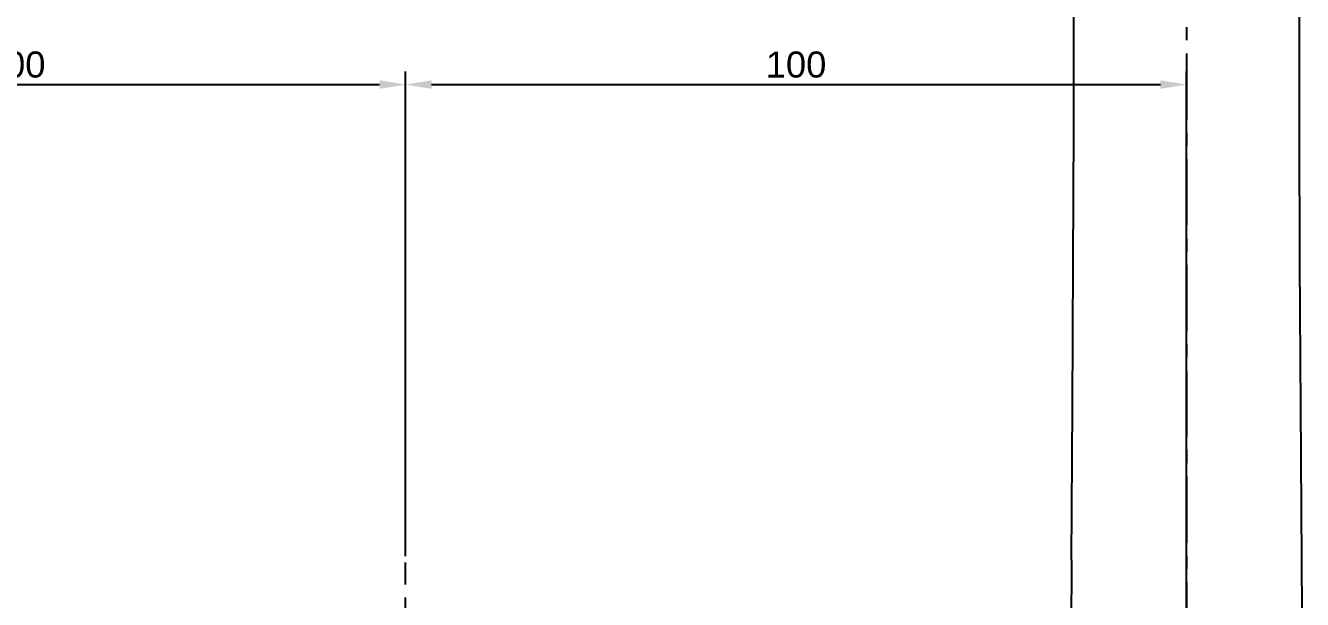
# Model space of a CAD drawing. Header units: millimetres. Extents: x 601 to 1195, y -13 to 407.
# Drawn here: x 808.1 to 930.8, y 207.1 to 262.3 of the extents above; entities that cross this region are included whole.
import ezdxf

# ---------------------------------------------------------------- set-up
doc = ezdxf.new("R2010")
doc.units = ezdxf.units.MM
doc.header["$LTSCALE"] = 0.1
doc.linetypes.add('CENTERX2', pattern=[101.6, 63.5, -12.7, 12.7, -12.7])
doc.layers.add('CENTER', color=1, linetype='CENTERX2')
doc.layers.add('DIM', color=3, linetype='Continuous')
doc.styles.get("Standard").update_dxf_attribs({"font": 'arial.ttf'})
doc.dimstyles.new('ISO-25', dxfattribs={"dimtxt": 2.5, "dimasz": 2.5, "dimexe": 1.25, "dimexo": 0.625, "dimtad": 1, "dimlfac": 1.333333, "dimtxsty": 'Standard', "dimcen": 2.5, "dimadec": 0, "dimazin": 0, "dimtfac": 1, "dimtmove": 0, "dimatfit": 3, "dimfxl": 0, "dimarcsym": 0})

# ---------------------------------------------------------------- blocks, each defined once
blk = doc.blocks.new('*D7')
at = {"layer": 'Defpoints', "color": 0}
for p in [(844.65, 256.59), (769.65, 248.43), (844.65, 210.67)]:
    blk.add_point(p, dxfattribs=at)
at = {"layer": 'DIM', "color": 0, "lineweight": -2}
for p, q in [((769.65, 249.05), (769.65, 257.84)), ((844.65, 211.29), (844.65, 257.84)), ((772.15, 256.59), (842.15, 256.59))]:
    blk.add_line(p, q, dxfattribs=at)
at = {"layer": 'DIM', "color": 0}
for points in [[(772.15, 257.01), (772.15, 256.18), (769.65, 256.59)], [(842.15, 257.01), (842.15, 256.18), (844.65, 256.59)]]:
    blk.add_solid(points, dxfattribs=at)
at = {"layer": 'DIM', "color": 0, "insert": (807.15, 258.5), "char_height": 2.5, "attachment_point": 5}
blk.add_mtext('100', dxfattribs=at)
blk = doc.blocks.new('*D8')
at = {"layer": 'Defpoints', "color": 0}
for p in [(919.65, 256.59), (844.65, 210.67), (919.65, 202.38)]:
    blk.add_point(p, dxfattribs=at)
at = {"layer": 'DIM', "color": 0, "lineweight": -2}
for p, q in [((844.65, 211.29), (844.65, 257.84)), ((919.65, 203), (919.65, 257.84)), ((847.15, 256.59), (917.15, 256.59))]:
    blk.add_line(p, q, dxfattribs=at)
at = {"layer": 'DIM', "color": 0}
for points in [[(847.15, 257.01), (847.15, 256.18), (844.65, 256.59)], [(917.15, 257.01), (917.15, 256.18), (919.65, 256.59)]]:
    blk.add_solid(points, dxfattribs=at)
at = {"layer": 'DIM', "color": 0, "insert": (882.15, 258.5), "char_height": 2.5, "attachment_point": 5}
blk.add_mtext('100', dxfattribs=at)

msp = doc.modelspace()

# ---------------------------------------------------------------- linework, layer by layer
msp.add_line((908.6084, 210.9418), (908.5135, 195.7579))
for points in [[(908.6084, 210.9418), (908.7052, 225.6629), (908.7825, 239.4938), (908.8232, 252.3675), (908.8275, 264.2412), (908.8212, 270.3112)], [(930.4823, 270.3112), (930.476, 264.2238), (930.4804, 252.35), (930.5211, 239.4756), (930.5984, 225.6435), (930.6953, 210.9203), (930.79, 195.7578)]]:
    msp.add_lwpolyline(points)
at = {"layer": 'CENTER'}
for p, q in [((919.6517, 330.7011), (919.6517, 74.0498)), ((844.6517, 117.1322), (844.6517, 210.6676))]:
    msp.add_line(p, q, dxfattribs=at)

# ---------------------------------------------------------------- dimensions: what is measured, and where the dimension line sits
at = {"layer": 'DIM'}
for base, p1, p2, picture, middle in [((844.6517, 256.5946), (769.6517, 248.4283), (844.6517, 210.6676), '*D7', (807.1517, 258.4961)), ((919.6517, 256.5946), (844.6517, 210.6676), (919.6517, 202.3754), '*D8', (882.1517, 258.4961))]:
    dim = msp.add_linear_dim(base=base, p1=p1, p2=p2, dimstyle='ISO-25', dxfattribs=at)
    dim.commit()
    dim.dimension.update_dxf_attribs({"geometry": picture, "text_midpoint": middle})

doc.saveas('drawing.dxf')
